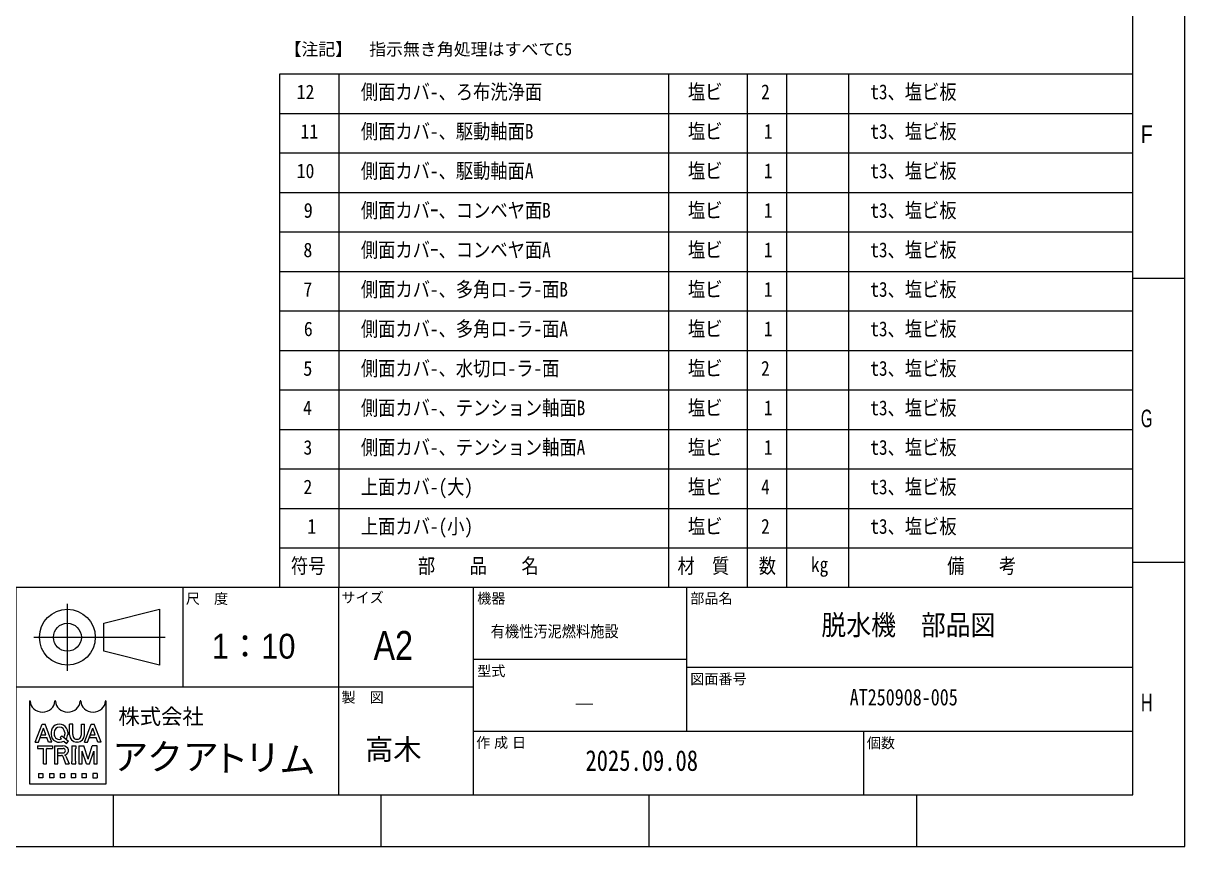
# Model space of a CAD drawing. Units: millimetres at full size. Extents: x -32787 to 32787, y -11878 to 14562.
# Drawn here: x -11922 to -9863, y -934 to 525 of the extents above; entities that cross this region are included whole.
import ezdxf
from ezdxf.enums import TextEntityAlignment as Align

# ---------------------------------------------------------------- set-up
doc = ezdxf.new("R2010")
doc.units = ezdxf.units.MM
doc.header["$LTSCALE"] = 9.6
for name, color, linetype, lineweight in [('0-2_0', 2, 'Continuous', 9), ('0-B_02_細線', 6, 'Continuous', 9), ('0-E_08_DIM', 3, 'Continuous', 9), ('0-F_Defpoints', 134, 'Continuous', 9), ('1-0_99_図枠', 134, 'Continuous', 9)]:
    doc.layers.add(name, color=color, linetype=linetype, lineweight=lineweight)
doc.styles.add('ＭＳ ゴシック', font='')
doc.styles.add('ＭＳ Ｐゴシック', font='')
doc.styles.get('ＭＳ ゴシック').set_extended_font_data('MS Gothic')
doc.styles.get('ＭＳ Ｐゴシック').set_extended_font_data('MS PGothic')

msp = doc.modelspace()

# ---------------------------------------------------------------- linework, layer by layer
at = {"layer": '0-B_02_細線'}
for p, q in [((-11467.252, -474.261), (-11467.252, 435.646)), ((-11467.252, 435.646), (-9955.192, 435.646)), ((-11362.263, 435.646), (-11362.263, -474.261)), ((-10778.493, 435.646), (-10778.493, -474.261)), ((-10638.918, 435.646), (-10638.918, -474.261)), ((-10568.926, 435.646), (-10568.926, -474.261)), ((-10458.991, 435.646), (-10458.991, -474.261)), ((-11467.252, 365.653), (-9955.192, 365.653)), ((-11467.252, 295.66), (-9955.192, 295.66)), ((-11467.252, 225.667), (-9955.192, 225.667)), ((-11467.252, 155.674), (-9955.192, 155.674)), ((-11467.252, 85.682), (-9955.192, 85.682)), ((-11467.252, 15.689), (-9955.192, 15.689)), ((-11467.252, -54.304), (-9955.192, -54.304)), ((-11467.252, -124.297), (-9955.192, -124.297)), ((-11467.252, -194.29), (-9955.192, -194.29)), ((-11467.252, -264.283), (-9955.192, -264.283)), ((-11467.252, -334.276), (-9955.192, -334.276)), ((-11467.252, -404.268), (-9955.192, -404.268))]:
    msp.add_line(p, q, dxfattribs=at)
at = {"layer": '0-F_Defpoints'}
msp.add_lwpolyline([(-15559.723, -933.493), (-9863.263, -933.493), (-9863.263, 3094.307), (-15559.723, 3094.307)], close=True, dxfattribs=at)
at = {"layer": '1-0_99_図枠'}
for p, q in [((-9863.263, 73.149), (-9955.192, 73.149)), ((-9863.263, -430.378), (-9955.192, -430.378)), ((-11638.192, -651.047), (-11638.192, -474.261)), ((-11362.406, -841.976), (-11362.406, -474.261)), ((-11124.12, -841.976), (-11124.12, -474.261)), ((-10746.501, -474.261), (-10746.501, -728.833)), ((-11843.617, -622.054), (-11843.617, -503.254)), ((-11903.017, -562.654), (-11670.367, -562.654)), ((-11124.12, -601.547), (-10746.501, -601.547)), ((-10746.501, -615.69), (-9955.192, -615.69)), ((-11124.12, -651.047), (-11935.192, -651.047)), ((-11888.419, -716.771), (-11883.109, -716.771)), ((-11871.035, -748.637), (-11883.109, -716.771)), ((-11839.982, -735.861), (-11839.982, -716.771)), ((-11834.218, -716.771), (-11839.982, -716.771)), ((-11834.218, -734.702), (-11834.218, -716.771)), ((-11813.085, -735.861), (-11813.085, -716.771)), ((-11801.336, -716.771), (-11796.026, -716.771)), ((-11783.952, -748.637), (-11796.026, -716.771)), ((-11894.745, -748.791), (-11885.764, -723.57)), ((-11891.611, -740.349), (-11889.878, -735.482)), ((-11891.611, -740.349), (-11879.789, -740.349)), ((-11889.878, -735.482), (-11881.522, -735.482)), ((-11881.522, -735.482), (-11885.764, -723.57)), ((-11872.401, -730.86), (-11872.401, -734.702)), ((-11867.063, -731.237), (-11867.063, -734.31)), ((-11856.43, -740.302), (-11853.594, -737.29)), ((-11856.43, -740.302), (-11853.815, -742.847)), ((-11853.594, -737.29), (-11841.733, -747.063)), ((-11850.175, -739.955), (-11846.048, -743.356)), ((-11848.28, -731.237), (-11848.28, -734.31)), ((-11842.942, -730.86), (-11842.942, -734.702)), ((-11807.662, -748.791), (-11798.681, -723.57)), ((-11804.528, -740.349), (-11802.794, -735.482)), ((-11804.528, -740.349), (-11792.706, -740.349)), ((-11802.794, -735.482), (-11794.439, -735.482)), ((-11794.439, -735.482), (-11798.681, -723.57)), ((-11124.12, -728.833), (-9955.192, -728.833)), ((-10432.763, -728.833), (-10432.763, -841.976)), ((-11900.493, -748.791), (-11900.493, -748.637)), ((-11900.493, -748.791), (-11894.745, -748.791)), ((-11896.339, -755.195), (-11870.083, -755.195)), ((-11896.339, -755.195), (-11896.339, -759.678)), ((-11896.339, -759.678), (-11886.733, -759.678)), ((-11886.092, -787.215), (-11886.092, -760.318)), ((-11880.329, -787.215), (-11880.329, -760.318)), ((-11879.688, -759.678), (-11870.083, -759.678)), ((-11871.035, -748.791), (-11871.035, -748.637)), ((-11870.083, -755.195), (-11870.083, -759.678)), ((-11866.432, -755.195), (-11866.432, -787.215)), ((-11866.432, -755.195), (-11851.703, -755.195)), ((-11860.669, -759.678), (-11850.935, -759.678)), ((-11849.892, -746.665), (-11845.439, -750.998)), ((-11845.439, -750.998), (-11841.733, -747.063)), ((-11835.869, -755.195), (-11828.825, -755.195)), ((-11835.869, -755.195), (-11835.869, -759.678)), ((-11835.229, -782.092), (-11835.229, -760.318)), ((-11829.465, -782.092), (-11829.465, -760.318)), ((-11828.825, -755.195), (-11828.825, -759.678)), ((-11825.573, -748.791), (-11827.494, -748.791)), ((-11823.055, -755.195), (-11814.692, -755.195)), ((-11807.045, -778.45), (-11814.692, -755.195)), ((-11813.41, -748.791), (-11813.41, -748.637)), ((-11813.41, -748.791), (-11807.662, -748.791)), ((-11807.045, -778.45), (-11799.398, -755.195)), ((-11791.03, -755.195), (-11799.398, -755.195)), ((-11783.952, -748.791), (-11783.952, -748.637)), ((-11860.477, -772.041), (-11860.477, -767.558)), ((-11860.477, -767.558), (-11850.935, -767.558)), ((-11860.477, -772.041), (-11854.188, -772.041)), ((-11851.812, -773.646), (-11846.937, -787.215)), ((-11846.243, -773.446), (-11840.725, -786.959)), ((-11809.927, -787.215), (-11817.297, -764.801)), ((-11804.163, -787.215), (-11796.793, -764.801)), ((-11886.092, -787.215), (-11880.329, -787.215)), ((-11846.937, -787.215), (-11840.725, -787.215)), ((-11840.725, -786.959), (-11840.725, -787.215)), ((-11835.869, -787.215), (-11835.869, -782.732)), ((-11809.927, -787.215), (-11804.163, -787.215)), ((-11894.735, -803.984), (-11894.735, -811.669)), ((-11875.523, -803.984), (-11875.523, -811.669)), ((-11856.311, -803.984), (-11856.311, -811.669)), ((-11837.099, -803.984), (-11837.099, -811.669)), ((-11817.887, -803.984), (-11817.887, -811.669)), ((-11790.991, -803.984), (-11790.991, -811.669)), ((-11762.083, -933.493), (-11762.083, -841.976)), ((-11287.378, -933.904), (-11287.378, -841.976)), ((-11287.378, -933.493), (-11287.378, -841.976)), ((-10812.673, -933.493), (-10812.673, -841.976)), ((-10337.968, -933.493), (-10337.968, -841.976))]:
    msp.add_line(p, q, dxfattribs=at)
for points in [[(-15284.22, -841.976), (-9955.192, -841.976), (-9955.192, 3002.378), (-15284.22, 3002.378)], [(-11935.192, -841.976), (-9955.192, -841.976), (-9955.192, -474.261), (-11935.192, -474.261)], [(-11779.267, -537.904), (-11680.267, -513.154), (-11680.267, -612.154), (-11779.267, -587.404)]]:
    msp.add_lwpolyline(points, close=True, dxfattribs=at)
for points in [[(-11775.621, -675.264), (-11775.621, -823.196), (-11910.105, -823.196), (-11910.105, -675.264)], [(-11900.493, -748.791), (-11900.493, -748.637), (-11888.419, -716.771)], [(-11818.849, -734.702), (-11818.849, -716.771), (-11813.085, -716.771)], [(-11813.41, -748.791), (-11813.41, -748.637), (-11801.336, -716.771)], [(-11871.035, -748.791), (-11876.783, -748.791), (-11879.789, -740.349)], [(-11783.952, -748.791), (-11789.7, -748.791), (-11792.706, -740.349)], [(-11866.432, -787.215), (-11860.669, -787.215), (-11860.669, -759.678)], [(-11823.055, -755.195), (-11823.055, -787.215), (-11817.291, -787.215), (-11817.297, -764.801)], [(-11796.793, -764.801), (-11796.793, -787.215), (-11791.03, -787.215), (-11791.03, -755.195)], [(-11835.869, -787.215), (-11828.825, -787.215), (-11828.825, -782.732)], [(-11894.735, -803.984), (-11887.05, -803.984), (-11887.05, -811.669), (-11894.735, -811.669)], [(-11875.523, -803.984), (-11867.838, -803.984), (-11867.838, -811.669), (-11875.523, -811.669)], [(-11856.311, -803.984), (-11848.626, -803.984), (-11848.626, -811.669), (-11856.311, -811.669)], [(-11837.099, -803.984), (-11829.414, -803.984), (-11829.414, -811.669), (-11837.099, -811.669)], [(-11817.887, -803.984), (-11810.203, -803.984), (-11810.203, -811.669), (-11817.887, -811.669)], [(-11790.991, -803.984), (-11798.675, -803.984), (-11798.675, -811.669), (-11790.991, -811.669)]]:
    msp.add_lwpolyline(points, dxfattribs=at)
for radius in [49.5, 24.75]:
    msp.add_circle((-11843.617, -562.654), radius, dxfattribs=at)
for centre, radius, start, end in [((-11910.105, -675.905), 0.64, 0, 90), ((-11865.277, -675.905), 0.64, 0, 180), ((-11865.277, -675.905), 0.64, 0, 90), ((-11820.449, -675.905), 0.64, 0, 180), ((-11775.621, -675.905), 0.64, 90, 180), ((-11826.444, -735.281), 13.55, 182.45003, 265.55526), ((-11822.786, -734.851), 11.433, 179.25279, 218.96457), ((-11826.623, -735.281), 13.55, 274.44474, 357.54997), ((-11830.281, -734.851), 11.433, 321.03543, 0.74721), ((-11886.733, -760.318), 0.64, 0, 90), ((-11879.688, -760.318), 0.64, 90, 180), ((-11851.072, -763.618), 3.943, 271.99706, 88.00294), ((-11835.869, -760.318), 0.64, 0, 90), ((-11826.534, -732.704), 10.66, 241.15773, 298.84227), ((-11828.825, -760.318), 0.64, 90, 180), ((-11854.188, -774.603), 2.562, 21.9283, 90), ((-11850.118, -775.033), 4.187, 22.27295, 58.55311), ((-11835.869, -782.092), 0.64, 270, 0), ((-11828.825, -782.092), 0.64, 180, 270)]:
    msp.add_arc(centre, radius, start, end, dxfattribs=at)
for centre, major_axis, ratio, start_param, end_param in [((-11887.691, -675.905), (-21.774, 0), 0.882353, 6.28318531, 9.42477796), ((-11842.863, -675.905), (-21.774, 0), 0.882353, 6.28318531, 9.42477796), ((-11798.035, -675.905), (-21.774, 0), 0.882353, 6.28318531, 9.42477796), ((-11857.672, -730.86), (-14.729, 0), 0.956522, 3.14159265, 6.28318531), ((-11857.672, -734.702), (-14.729, 0), 0.956522, 0, 2.12727056), ((-11857.672, -731.237), (9.392, 0), 0.994718, 6.28318531, 9.42477796), ((-11857.672, -734.325), (9.392, 0), 0.995036, 3.14159265, 5.13549259), ((-11857.672, -734.325), (9.392, 0), 0.995036, 5.63666712, 6.28318531), ((-11857.672, -734.702), (-14.729, 0), 0.956522, 2.48020459, 3.14159265), ((-11851.703, -763.618), (-10.337, 0), 0.81482, 1.94406945, 4.71238898)]:
    msp.add_ellipse(centre, major_axis=major_axis, ratio=ratio, start_param=start_param, end_param=end_param, dxfattribs=at)

# ---------------------------------------------------------------- texts
at = {"layer": '0-2_0', "color": 134}
for s, height, style, width, p in [('12', 25.66, 'ＭＳ ゴシック', 0.9, (-11437.255, 383.151)), ('側面カバ-、ろ布洗浄面', 26.39, 'ＭＳ ゴシック', 0.85, (-11323.425, 382.649)), ('塩ビ', 26.39, 'ＭＳ ゴシック', 0.85, (-10743.84, 382.649)), ('2', 26.39, 'ＭＳ ゴシック', 0.85, (-10614.122, 382.649)), ('t3、塩ビ板', 26.39, 'ＭＳ ゴシック', 0.85, (-10420.575, 382.649)), ('側面カバ-、駆動軸面B', 26.39, 'ＭＳ ゴシック', 0.85, (-11323.425, 312.657)), ('塩ビ', 26.39, 'ＭＳ ゴシック', 0.85, (-10743.84, 312.657)), ('t3、塩ビ板', 26.39, 'ＭＳ ゴシック', 0.85, (-10420.575, 312.657)), ('11', 25.66, 'ＭＳ ゴシック', 0.9, (-11430.506, 313.158)), ('1', 26.39, 'ＭＳ ゴシック', 0.85, (-10609.022, 312.657)), ('10', 25.66, 'ＭＳ ゴシック', 0.9, (-11437.255, 243.165)), ('側面カバ-、駆動軸面A', 26.39, 'ＭＳ ゴシック', 0.85, (-11323.425, 242.664)), ('塩ビ', 26.39, 'ＭＳ ゴシック', 0.85, (-10743.84, 242.664)), ('1', 26.39, 'ＭＳ ゴシック', 0.85, (-10609.022, 242.664)), ('t3、塩ビ板', 26.39, 'ＭＳ ゴシック', 0.85, (-10420.575, 242.664)), ('9', 26.39, 'ＭＳ ゴシック', 0.9, (-11424.786, 172.671)), ('側面カバｰ、コンベヤ面B', 26.39, 'ＭＳ ゴシック', 0.85, (-11323.425, 172.671)), ('塩ビ', 26.39, 'ＭＳ ゴシック', 0.85, (-10743.84, 172.671)), ('1', 26.39, 'ＭＳ ゴシック', 0.85, (-10609.022, 172.671)), ('t3、塩ビ板', 26.39, 'ＭＳ ゴシック', 0.85, (-10420.575, 172.671)), ('8', 25.66, 'ＭＳ ゴシック', 0.9, (-11425.256, 103.18)), ('側面カバｰ、コンベヤ面A', 26.39, 'ＭＳ ゴシック', 0.85, (-11323.425, 102.678)), ('塩ビ', 26.39, 'ＭＳ ゴシック', 0.85, (-10743.84, 102.678)), ('1', 26.39, 'ＭＳ ゴシック', 0.85, (-10609.022, 102.678)), ('t3、塩ビ板', 26.39, 'ＭＳ ゴシック', 0.85, (-10420.575, 102.678)), ('7', 25.66, 'ＭＳ ゴシック', 0.9, (-11425.256, 33.187)), ('側面カバ-、多角ロ-ラ-面B', 26.39, 'ＭＳ ゴシック', 0.85, (-11323.425, 32.685)), ('塩ビ', 26.39, 'ＭＳ ゴシック', 0.85, (-10743.84, 32.685)), ('1', 26.39, 'ＭＳ ゴシック', 0.85, (-10609.022, 32.685)), ('t3、塩ビ板', 26.39, 'ＭＳ ゴシック', 0.85, (-10420.575, 32.685)), ('側面カバ-、多角ロ-ラ-面A', 26.39, 'ＭＳ ゴシック', 0.85, (-11323.425, -37.308)), ('塩ビ', 26.39, 'ＭＳ ゴシック', 0.85, (-10743.84, -37.308)), ('t3、塩ビ板', 26.39, 'ＭＳ ゴシック', 0.85, (-10420.575, -37.308)), ('6', 25.66, 'ＭＳ ゴシック', 0.9, (-11424.506, -36.806)), ('1', 26.39, 'ＭＳ ゴシック', 0.85, (-10609.022, -37.308)), ('5', 26.39, 'ＭＳ ゴシック', 0.9, (-11425.557, -107.301)), ('側面カバ-、水切ロ-ラ-面', 26.39, 'ＭＳ ゴシック', 0.85, (-11323.425, -107.301)), ('塩ビ', 26.39, 'ＭＳ ゴシック', 0.85, (-10743.84, -107.301)), ('2', 26.39, 'ＭＳ ゴシック', 0.85, (-10614.122, -107.301)), ('t3、塩ビ板', 26.39, 'ＭＳ ゴシック', 0.85, (-10420.575, -107.301)), ('側面カバ-、テンション軸面B', 26.39, 'ＭＳ ゴシック', 0.85, (-11323.425, -177.293)), ('塩ビ', 26.39, 'ＭＳ ゴシック', 0.85, (-10743.84, -177.293)), ('1', 26.39, 'ＭＳ ゴシック', 0.85, (-10609.022, -177.293)), ('t3、塩ビ板', 26.39, 'ＭＳ ゴシック', 0.85, (-10420.575, -177.293)), ('4', 25.66, 'ＭＳ ゴシック', 0.9, (-11426.006, -176.792)), ('3', 25.66, 'ＭＳ ゴシック', 0.9, (-11425.256, -246.784)), ('側面カバ-、テンション軸面A', 26.39, 'ＭＳ ゴシック', 0.85, (-11323.425, -247.286)), ('塩ビ', 26.39, 'ＭＳ ゴシック', 0.85, (-10743.84, -247.286)), ('1', 26.39, 'ＭＳ ゴシック', 0.85, (-10609.022, -247.286)), ('t3、塩ビ板', 26.39, 'ＭＳ ゴシック', 0.85, (-10420.575, -247.286)), ('2', 25.66, 'ＭＳ ゴシック', 0.9, (-11425.256, -316.777)), ('上面カバ-(大)', 26.39, 'ＭＳ ゴシック', 0.85, (-11323.425, -317.279)), ('塩ビ', 26.39, 'ＭＳ ゴシック', 0.85, (-10743.84, -317.279)), ('4', 26.39, 'ＭＳ ゴシック', 0.85, (-10614.122, -317.279)), ('t3、塩ビ板', 26.39, 'ＭＳ ゴシック', 0.85, (-10420.575, -317.279)), ('上面カバ-(小)', 26.39, 'ＭＳ ゴシック', 0.85, (-11323.425, -387.272)), ('塩ビ', 26.39, 'ＭＳ ゴシック', 0.85, (-10743.84, -387.272)), ('t3、塩ビ板', 26.39, 'ＭＳ ゴシック', 0.85, (-10420.575, -387.272)), ('1', 26.39, 'ＭＳ ゴシック', 0.9, (-11418.614, -387.272)), ('2', 26.39, 'ＭＳ ゴシック', 0.85, (-10614.122, -387.272)), ('符号', 26.39, 'ＭＳ ゴシック', 0.85, (-11447.397, -457.265)), ('部\u3000\u3000品\u3000\u3000名', 26.39, 'ＭＳ ゴシック', 0.85, (-11222.403, -457.265)), ('材\u3000質', 26.39, 'ＭＳ ゴシック', 0.85, (-10762.2, -457.265)), ('数', 26.39, 'ＭＳ ゴシック', 0.85, (-10618.202, -457.265)), ('㎏', 26.39, 'ＭＳ ゴシック', 0.85, (-10525.766, -454.865)), ('備\u3000\u3000考', 26.39, 'ＭＳ ゴシック', 0.85, (-10284.39, -457.265)), ('脱水機\u3000部品図', 35.92, 'ＭＳ Ｐゴシック', 0.9, (-10507.353, -569.615)), ('有機性汚泥燃料施設', 20.53, 'ＭＳ Ｐゴシック', 0.9, (-11093.445, -568.664)), ('1：10', 43.99, 'ＭＳ Ｐゴシック', 0.95, (-11587.572, -613.698)), ('AT250908-005', 29.33, 'ＭＳ ゴシック', 0.8, (-10457.135, -692.261)), ('―', 29.33, 'ＭＳ ゴシック', 0.9, (-10945.381, -705.273)), ('2025.09.08', 36.66, 'ＭＳ ゴシック', 0.8, (-10925.406, -810.404))]:
    msp.add_text(s, height=height, dxfattribs=dict(at, style=style, width=width)).set_placement(p, align=Align.BOTTOM_LEFT)
at = {"layer": '0-2_0', "color": 134, "style": 'ＭＳ Ｐゴシック'}
msp.add_text('高木', height=36.66, dxfattribs=at).set_placement((-11315.99, -790.61), align=Align.BOTTOM_LEFT)
at = {"layer": '0-E_08_DIM', "style": 'ＭＳ ゴシック'}
msp.add_text('【注記】\u3000指示無き角処理はすべてC5', height=21.99, dxfattribs=at).set_placement((-11458.771, 461.724), align=Align.BOTTOM_LEFT)
at = {"layer": '1-0_99_図枠', "style": 'ＭＳ Ｐゴシック'}
for s, height, width, p in [('F', 31.11, 0.85, (-9941.049, 303.698)), ('G', 31.11, 0.65, (-9941.049, -199.829)), ('A2', 51.32, 0.85, (-11300.934, -618.272)), ('H', 31.11, 0.7, (-9941.049, -703.355))]:
    msp.add_text(s, height=height, dxfattribs=dict(at, width=width)).set_placement(p, align=Align.BOTTOM_LEFT)
at = {"layer": '1-0_99_図枠'}
for s, height, style, p in [('尺\u3000度', 18.33, 'ＭＳ Ｐゴシック', (-11633.707, -508.903)), ('サイズ', 18.33, 'ＭＳ Ｐゴシック', (-11357.921, -507.039)), ('機器', 18.33, 'ＭＳ Ｐゴシック', (-11117.325, -508.49)), ('部品名', 18.33, 'ＭＳ Ｐゴシック', (-10739.706, -508.49)), ('型式', 18.33, 'ＭＳ Ｐゴシック', (-11117.325, -637.026)), ('図面番号', 18.33, 'ＭＳ Ｐゴシック', (-10739.706, -651.169)), ('製\u3000図', 18.33, 'ＭＳ Ｐゴシック', (-11357.921, -683.825)), ('株式会社', 27.72, 'ＭＳ ゴシック', (-11753.276, -725.129)), ('作 成 日', 18.33, 'ＭＳ Ｐゴシック', (-11119.05, -764.012)), ('個数', 18.33, 'ＭＳ Ｐゴシック', (-10426.826, -764.704)), ('ア', 46.81, 'ＭＳ ゴシック', (-11763.961, -811.771)), ('ク', 46.81, 'ＭＳ ゴシック', (-11702.425, -811.771)), ('ア', 46.81, 'ＭＳ ゴシック', (-11639.159, -811.771)), ('ト', 46.81, 'ＭＳ ゴシック', (-11586.47, -814.458)), ('リ', 46.81, 'ＭＳ ゴシック', (-11529.358, -813.114)), ('ム', 46.81, 'ＭＳ ゴシック', (-11467.826, -817.145))]:
    msp.add_text(s, height=height, dxfattribs=dict(at, style=style)).set_placement(p, align=Align.BOTTOM_LEFT)

doc.saveas('drawing.dxf')
